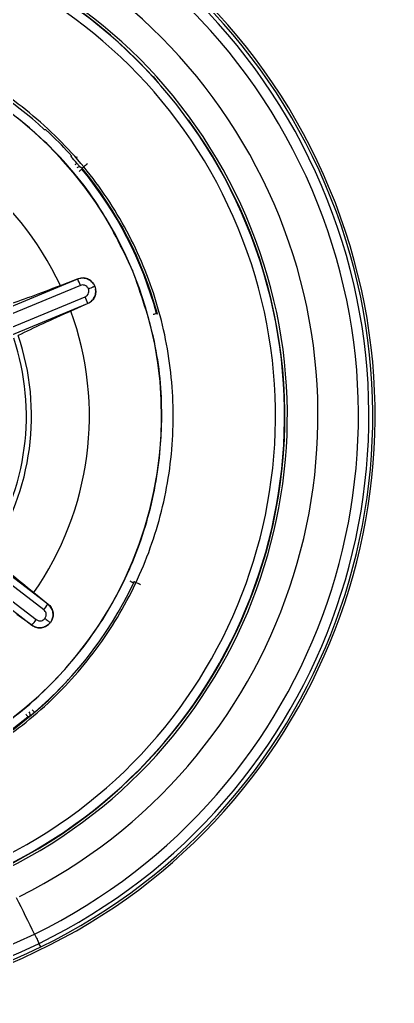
# Model space of a CAD drawing. Extents: x 939 to 1039, y 781 to 934.
# Drawn here: x 1004.877 to 1005.507, y 810.358 to 812.016 of the extents above; entities that cross this region are included whole.
import ezdxf

# ---------------------------------------------------------------- set-up
doc = ezdxf.new("R2010")
doc.units = 0
doc.header["$MEASUREMENT"] = 0
doc.layers.add('1', color=4, linetype='Continuous')

# ---------------------------------------------------------------- blocks, each defined once
blk = doc.blocks.new('Envoy')
at = {"layer": '1', "color": 3, "linetype": 'Continuous', "lineweight": 25}
for p, q in [((66.4473, 12.7459), (66.4562, 12.7349)), ((66.3106, 12.6118), (66.3105, 12.6118)), ((66.3184, 12.6094), (66.3185, 12.6095)), ((66.413, 12.4192), (66.4127, 12.419)), ((66.3203, 12.4044), (65.9232, 12.2394)), ((66.2914, 12.3936), (66.3202, 12.4048)), ((66.3203, 12.4044), (66.3202, 12.4048)), ((66.325, 12.3936), (65.928, 12.2286)), ((66.3471, 12.3964), (66.3492, 12.3924)), ((66.3492, 12.3924), (66.3506, 12.388)), ((65.9357, 12.21), (66.333, 12.3743)), ((65.94, 12.199), (66.3373, 12.3633)), ((66.3375, 12.363), (66.3092, 12.3505)), ((66.3375, 12.363), (66.3373, 12.3633)), ((66.2635, 11.847), (65.922, 12.1083)), ((66.2705, 11.8565), (65.929, 12.1178)), ((65.9097, 12.0923), (66.2507, 11.8304)), ((65.9024, 12.0831), (66.2434, 11.8211)), ((66.4157, 11.8941), (66.4135, 11.8931)), ((66.2466, 11.8761), (66.2707, 11.8567)), ((66.2705, 11.8565), (66.2707, 11.8567)), ((66.2432, 11.8208), (66.2182, 11.8391)), ((66.2432, 11.8208), (66.2434, 11.8211)), ((66.2745, 11.8253), (66.2714, 11.822)), ((66.2769, 11.8292), (66.2745, 11.8253)), ((66.2583, 11.2788), (66.2554, 11.2847))]:
    blk.add_line(p, q, dxfattribs=at)
at = {"layer": '1', "color": 3, "linetype": 'Continuous', "lineweight": 25, "flags": 128}
for points in [[(66.2642, 12.6566), (66.2652, 12.6566), (66.266, 12.6566)], [(66.3198, 12.6099), (66.3197, 12.6099), (66.3185, 12.6095)], [(66.3279, 12.5912), (66.3278, 12.5903), (66.3278, 12.5895)], [(66.337, 12.5988), (66.3352, 12.5973), (66.3335, 12.5959), (66.332, 12.5946), (66.3306, 12.5935), (66.3295, 12.5926), (66.3286, 12.5919), (66.3281, 12.5914), (66.3279, 12.5913)], [(66.4533, 12.3466), (66.4542, 12.346), (66.4548, 12.3455)], [(66.4082, 11.8956), (66.4092, 11.8951), (66.4102, 11.8946), (66.4111, 11.8942), (66.4119, 11.8938), (66.4126, 11.8935), (66.4131, 11.8933), (66.4134, 11.8931), (66.4135, 11.8931)], [(66.4264, 11.889), (66.4243, 11.89), (66.4223, 11.891), (66.4205, 11.8918), (66.4189, 11.8926), (66.4176, 11.8932), (66.4166, 11.8937), (66.4159, 11.894), (66.4157, 11.8941)], [(66.3039, 11.7301), (66.3039, 11.7292), (66.3039, 11.7284)], [(66.2439, 11.6785), (66.2447, 11.6777), (66.2454, 11.6768), (66.246, 11.6761), (66.2466, 11.6754), (66.2471, 11.6748), (66.2474, 11.6744), (66.2477, 11.6741), (66.2477, 11.6741)], [(66.233, 11.6712), (66.2337, 11.6703), (66.2344, 11.6695), (66.235, 11.6687), (66.2356, 11.668), (66.2361, 11.6674), (66.2364, 11.667), (66.2366, 11.6667), (66.2367, 11.6666)], [(66.2385, 11.6665), (66.2375, 11.6666), (66.2367, 11.6666)], [(66.2477, 11.3004), (66.2441, 11.3079), (66.2404, 11.3155), (66.2366, 11.3231), (66.2329, 11.3307), (66.2292, 11.3384), (66.2254, 11.3461), (66.2216, 11.3538), (66.2178, 11.3615)], [(66.2477, 11.3004), (66.2489, 11.298), (66.25, 11.2958), (66.251, 11.2936), (66.2521, 11.2916), (66.253, 11.2896), (66.2539, 11.2878), (66.2547, 11.2862), (66.2554, 11.2847)]]:
    blk.add_lwpolyline(points, dxfattribs=at)
at = {"layer": '1', "color": 3, "linetype": 'Continuous', "lineweight": 25}
for centre, radius, start, end in [((65.8208, 12.1736), 0.9961, 26.0554, 116.0554), ((65.8208, 12.1736), 1, 292.5227, 112.5227), ((65.8208, 12.1736), 0.9895, 296.0554, 116.0554), ((65.8208, 12.1736), 0.972, 296.0554, 116.0554), ((65.8208, 12.1736), 0.9039, 296.3991, 116.0554), ((65.8208, 12.1736), 0.9895, 116.0554, 296.0554), ((65.8208, 12.1736), 0.972, 116.0554, 296.0554), ((65.8208, 12.1736), 0.8524, 296.3991, 116.0554), ((65.8208, 12.1736), 0.8484, 42.4146, 112.5227), ((65.8208, 12.1736), 0.8477, 292.5227, 112.1679), ((65.8208, 12.1736), 0.8324, 292.5227, 112.1679), ((65.8208, 12.1736), 0.6557, 47.4486, 84.3648), ((65.8208, 12.1736), 0.6408, 22.5227, 112.5227), ((65.8208, 12.1736), 0.5194, 25.0554, 79.9162), ((65.8208, 12.1736), 0.8484, 292.5227, 36.0308), ((65.8208, 12.1736), 0.6571, 41.8206, 46.2938), ((65.8208, 12.1736), 0.9961, 296.0554, 26.0554), ((65.8208, 12.1736), 0.6557, 40.5197, 41.8573), ((68.2588, 10.3257), 2.9887, 130.4612, 130.5478), ((66.3233, 12.5875), 0.00591, 39.4909, 133.371), ((68.1162, 10.4048), 2.8234, 129.304, 129.4238), ((65.8208, 12.1736), 0.6557, 15.2992, 39.3648), ((65.8208, 12.1736), 0.6569, 15.1728, 39.4794), ((65.8208, 12.1736), 0.6408, 292.5227, 22.5227), ((66.1479, 12.323), 0.1907, 21.7532, 25.298), ((66.1588, 12.2993), 0.1897, 19.7356, 23.3001), ((65.8208, 12.1736), 0.5194, 325.0554, 19.9162), ((65.6803, 15.1608), 2.9185, 285.2431, 285.359), ((65.8208, 12.1736), 0.4134, 326.4638, 18.4863), ((65.8208, 12.1736), 0.422, 326.1969, 18.7575), ((65.8208, 12.1736), 0.6573, 281.8189, 334.8328), ((66.1124, 11.9659), 0.1923, 321.7708, 325.2871), ((66.0992, 11.9433), 0.189, 319.7301, 323.3063), ((65.8208, 12.1736), 0.9961, 206.0554, 296.0554), ((65.8208, 12.1736), 0.6571, 310.5197, 316.2938), ((66.2347, 11.6711), 0.00591, 309.4988, 43.3932), ((65.8208, 12.1736), 0.6557, 281.5749, 309.3648)]:
    blk.add_arc(centre, radius, start, end, dxfattribs=at)
for points, knots in [([(67.0872, 10.9372), (67.139, 10.993), (67.2425, 11.1046), (67.3683, 11.2959), (67.4697, 11.5006), (67.5431, 11.7172), (67.5877, 11.9413), (67.6026, 12.1694), (67.5877, 12.3975), (67.5431, 12.6218), (67.4696, 12.8383), (67.3685, 13.0433), (67.2415, 13.2334), (67.0907, 13.4052), (66.9189, 13.556), (66.7288, 13.683), (66.5238, 13.7841), (66.3073, 13.8576), (66.0831, 13.9022), (65.855, 13.9171), (65.6269, 13.9022), (65.4027, 13.8576), (65.1862, 13.7842), (64.9814, 13.6828), (64.7901, 13.557), (64.6785, 13.4535), (64.6227, 13.4017)], [0, 0, 0, 0, 0.041677, 0.08336, 0.125017, 0.166657, 0.208358, 0.249994, 0.291644, 0.333353, 0.375015, 0.416667, 0.458356, 0.500006, 0.541651, 0.583341, 0.624994, 0.666647, 0.708341, 0.749997, 0.791646, 0.833333, 0.874981, 0.916628, 0.958329, 1, 1, 1, 1]), ([(64.6227, 13.4017), (64.5709, 13.3459), (64.4675, 13.2342), (64.3416, 13.0429), (64.2402, 12.8383), (64.1668, 12.6218), (64.1222, 12.3976), (64.1073, 12.1695), (64.1222, 11.9413), (64.1668, 11.7171), (64.2403, 11.5006), (64.3414, 11.2955), (64.4684, 11.1055), (64.6192, 10.9337), (64.791, 10.7829), (64.9811, 10.6558), (65.1861, 10.5548), (65.4026, 10.4813), (65.6268, 10.4367), (65.8549, 10.4218), (66.0831, 10.4367), (66.3073, 10.4813), (66.5238, 10.5547), (66.7285, 10.656), (66.9198, 10.7819), (67.0314, 10.8854), (67.0872, 10.9372)], [0, 0, 0, 0, 0.041685, 0.083364, 0.125004, 0.166645, 0.208336, 0.249995, 0.291652, 0.333357, 0.375009, 0.416657, 0.45834, 0.500003, 0.541666, 0.583354, 0.625004, 0.666646, 0.708342, 0.749995, 0.791646, 0.833343, 0.874992, 0.916643, 0.958334, 1, 1, 1, 1]), ([(66.0738, 11.5635), (66.1128, 11.5823), (66.1908, 11.62), (66.2909, 11.704), (66.3737, 11.8044), (66.435, 11.9195), (66.4728, 12.0442), (66.4856, 12.1739), (66.4727, 12.3035), (66.4349, 12.4282), (66.3734, 12.5431), (66.2907, 12.6438), (66.1899, 12.7265), (66.075, 12.7878), (65.9502, 12.8257), (65.8207, 12.8381), (65.6904, 12.8266), (65.6087, 12.798), (65.5678, 12.7837)], [0, 0, 0, 0, 0.0625008, 0.1250003, 0.1875002, 0.2500006, 0.3125006, 0.3750006, 0.4374998, 0.5000006, 0.5625004, 0.6250002, 0.6875005, 0.7499999, 0.8124999, 0.875, 0.9374997, 1, 1, 1, 1]), ([(66.413, 12.4192), (66.3948, 12.457), (66.3582, 12.5327), (66.2766, 12.6299), (66.1792, 12.7103), (66.0675, 12.7698), (65.9464, 12.8066), (65.8207, 12.8186), (65.6942, 12.8074), (65.6149, 12.7797), (65.5752, 12.7658)], [0, 0, 0, 0, 0.125001, 0.25, 0.375, 0.499999, 0.624999, 0.75, 0.875, 1, 1, 1, 1]), ([(66.266, 12.6566), (66.2661, 12.6566), (66.2662, 12.6565), (66.2668, 12.6561), (66.2674, 12.6555), (66.2676, 12.6553)], [0, 0, 0, 0, 0.379812, 0.813431, 1, 1, 1, 1]), ([(66.2676, 12.6553), (66.2679, 12.6551), (66.2685, 12.6545), (66.2702, 12.653), (66.2723, 12.651), (66.274, 12.6494), (66.2749, 12.6486)], [0, 0, 0, 0, 0.173853, 0.422239, 0.697268, 1, 1, 1, 1]), ([(66.3105, 12.6118), (66.3104, 12.6117), (66.3103, 12.6116), (66.3095, 12.6113), (66.3092, 12.6112)], [0, 0, 0, 0, 0.59421, 1, 1, 1, 1]), ([(66.3199, 12.61), (66.3197, 12.6099), (66.3191, 12.6096), (66.3184, 12.6094), (66.318, 12.6093)], [0, 0, 0, 0, 0.305167, 1, 1, 1, 1]), ([(66.3193, 12.5996), (66.3198, 12.5989), (66.3211, 12.5972), (66.3229, 12.5951), (66.3243, 12.5939), (66.3251, 12.5933), (66.3258, 12.593), (66.3267, 12.5924), (66.3274, 12.5917), (66.3279, 12.5913)], [0, 0, 0, 0, 0.187179, 0.440924, 0.645973, 0.755832, 0.805088, 0.860635, 1, 1, 1, 1]), ([(66.3279, 12.5913), (66.3279, 12.5913), (66.3279, 12.5913), (66.3279, 12.5912), (66.3279, 12.5912)], [0, 0, 0, 0, 0.56077, 1, 1, 1, 1]), ([(66.0664, 11.5814), (66.1042, 11.5996), (66.1799, 11.6362), (66.2771, 11.7178), (66.3575, 11.8152), (66.417, 11.9269), (66.4538, 12.048), (66.4658, 12.1737), (66.4546, 12.3001), (66.4269, 12.3795), (66.413, 12.4192)], [0, 0, 0, 0, 0.1250009, 0.2500005, 0.3750002, 0.4999989, 0.6249997, 0.75, 0.8750007, 1, 1, 1, 1]), ([(66.3202, 12.4048), (66.3226, 12.4055), (66.3275, 12.4069), (66.3353, 12.4057), (66.3423, 12.4022), (66.3455, 12.3983), (66.3471, 12.3964)], [0, 0, 0, 0, 0.25952, 0.513515, 0.760804, 1, 1, 1, 1]), ([(66.3471, 12.3964), (66.3455, 12.3983), (66.3422, 12.4022), (66.3353, 12.4056), (66.3276, 12.4067), (66.3227, 12.4052), (66.3203, 12.4044)], [0, 0, 0, 0, 0.250044, 0.500035, 0.750045, 1, 1, 1, 1]), ([(66.1995, 12.3599), (66.2132, 12.3647), (66.24, 12.374), (66.2745, 12.3872), (66.2914, 12.3936)], [0, 0, 0, 0, 0.512287, 1, 1, 1, 1]), ([(66.3385, 12.3879), (66.3378, 12.3893), (66.3363, 12.392), (66.3324, 12.3941), (66.3285, 12.3947), (66.3261, 12.394), (66.325, 12.3936)], [0, 0, 0, 0, 0.2809026, 0.5602811, 0.7806002, 1, 1, 1, 1]), ([(66.333, 12.3743), (66.3344, 12.3751), (66.337, 12.3766), (66.3391, 12.3805), (66.3396, 12.3845), (66.3389, 12.3868), (66.3385, 12.3879)], [0, 0, 0, 0, 0.282415, 0.561904, 0.77812, 1, 1, 1, 1]), ([(66.3373, 12.3633), (66.3396, 12.3645), (66.3441, 12.3669), (66.3487, 12.3731), (66.3513, 12.3804), (66.3508, 12.3855), (66.3506, 12.388)], [0, 0, 0, 0, 0.249969, 0.4999491, 0.7499201, 1, 1, 1, 1]), ([(66.3506, 12.388), (66.3508, 12.3855), (66.3513, 12.3804), (66.3488, 12.373), (66.3442, 12.3667), (66.3397, 12.3643), (66.3375, 12.363)], [0, 0, 0, 0, 0.243164, 0.488285, 0.739121, 1, 1, 1, 1]), ([(66.3385, 12.3879), (66.3394, 12.3883), (66.3416, 12.3892), (66.3442, 12.3903), (66.3463, 12.3912), (66.3478, 12.3918), (66.3489, 12.3922), (66.3491, 12.3923), (66.3492, 12.3924)], [0, 0, 0, 0, 0.164271, 0.392061, 0.529763, 0.680138, 0.838718, 1, 1, 1, 1]), ([(66.3092, 12.3505), (66.2928, 12.3431), (66.2591, 12.328), (66.2335, 12.3156), (66.2204, 12.3093)], [0, 0, 0, 0, 0.487202, 1, 1, 1, 1]), ([(66.1715, 11.9388), (66.1825, 11.9293), (66.204, 11.9108), (66.2326, 11.8874), (66.2466, 11.8761)], [0, 0, 0, 0, 0.51229, 1, 1, 1, 1]), ([(66.2769, 11.8292), (66.2778, 11.8316), (66.2795, 11.8363), (66.2789, 11.844), (66.276, 11.8512), (66.2723, 11.8547), (66.2705, 11.8565)], [0, 0, 0, 0, 0.25001, 0.500024, 0.750064, 1, 1, 1, 1]), ([(66.2707, 11.8567), (66.2725, 11.8549), (66.2762, 11.8514), (66.279, 11.8441), (66.2796, 11.8363), (66.2778, 11.8315), (66.2769, 11.8292)], [0, 0, 0, 0, 0.259493, 0.51353, 0.760775, 1, 1, 1, 1]), ([(66.2653, 11.8324), (66.2661, 11.8337), (66.2677, 11.8364), (66.2676, 11.8408), (66.2661, 11.8445), (66.2643, 11.8461), (66.2635, 11.847)], [0, 0, 0, 0, 0.280953, 0.560316, 0.780652, 1, 1, 1, 1]), ([(66.2714, 11.822), (66.2693, 11.8205), (66.2651, 11.8175), (66.2575, 11.8161), (66.2498, 11.8169), (66.2454, 11.8195), (66.2432, 11.8208)], [0, 0, 0, 0, 0.243296, 0.488228, 0.739154, 1, 1, 1, 1]), ([(66.2434, 11.8211), (66.2455, 11.8198), (66.2499, 11.8171), (66.2575, 11.8162), (66.2652, 11.8176), (66.2693, 11.8205), (66.2714, 11.822)], [0, 0, 0, 0, 0.249972, 0.499953, 0.749941, 1, 1, 1, 1]), ([(66.2507, 11.8304), (66.2521, 11.8296), (66.2548, 11.828), (66.2592, 11.8282), (66.2628, 11.8297), (66.2645, 11.8315), (66.2653, 11.8324)], [0, 0, 0, 0, 0.282444, 0.561954, 0.778115, 1, 1, 1, 1]), ([(66.2653, 11.8324), (66.2661, 11.8318), (66.2679, 11.8304), (66.2702, 11.8286), (66.272, 11.8272), (66.2733, 11.8263), (66.2742, 11.8256), (66.2744, 11.8254), (66.2745, 11.8253)], [0, 0, 0, 0, 0.16417, 0.392037, 0.529716, 0.68013, 0.838713, 1, 1, 1, 1]), ([(66.3025, 11.7267), (66.302, 11.7262), (66.3011, 11.7252), (66.2986, 11.7225), (66.2968, 11.7205), (66.2958, 11.7195)], [0, 0, 0, 0, 0.3021, 0.656186, 1, 1, 1, 1]), ([(66.3039, 11.7284), (66.3038, 11.7283), (66.3037, 11.7281), (66.3027, 11.727), (66.3025, 11.7267)], [0, 0, 0, 0, 0.748359, 1, 1, 1, 1]), ([(66.2477, 11.6741), (66.2465, 11.673), (66.2439, 11.6708), (66.2412, 11.6686), (66.2403, 11.6679), (66.2402, 11.6678)], [0, 0, 0, 0, 0.428523, 0.875193, 1, 1, 1, 1]), ([(66.2402, 11.6678), (66.2398, 11.6675), (66.2388, 11.6667), (66.2386, 11.6666), (66.2385, 11.6665)], [0, 0, 0, 0, 0.403141, 1, 1, 1, 1])]:
    blk.add_open_spline(points, degree=3, knots=knots, dxfattribs=at)

msp = doc.modelspace()

# ---------------------------------------------------------------- block references
at = {"layer": '1'}
msp.add_blockref('Envoy', (938.6538, 799.1744), dxfattribs=at)

doc.saveas('drawing.dxf')
